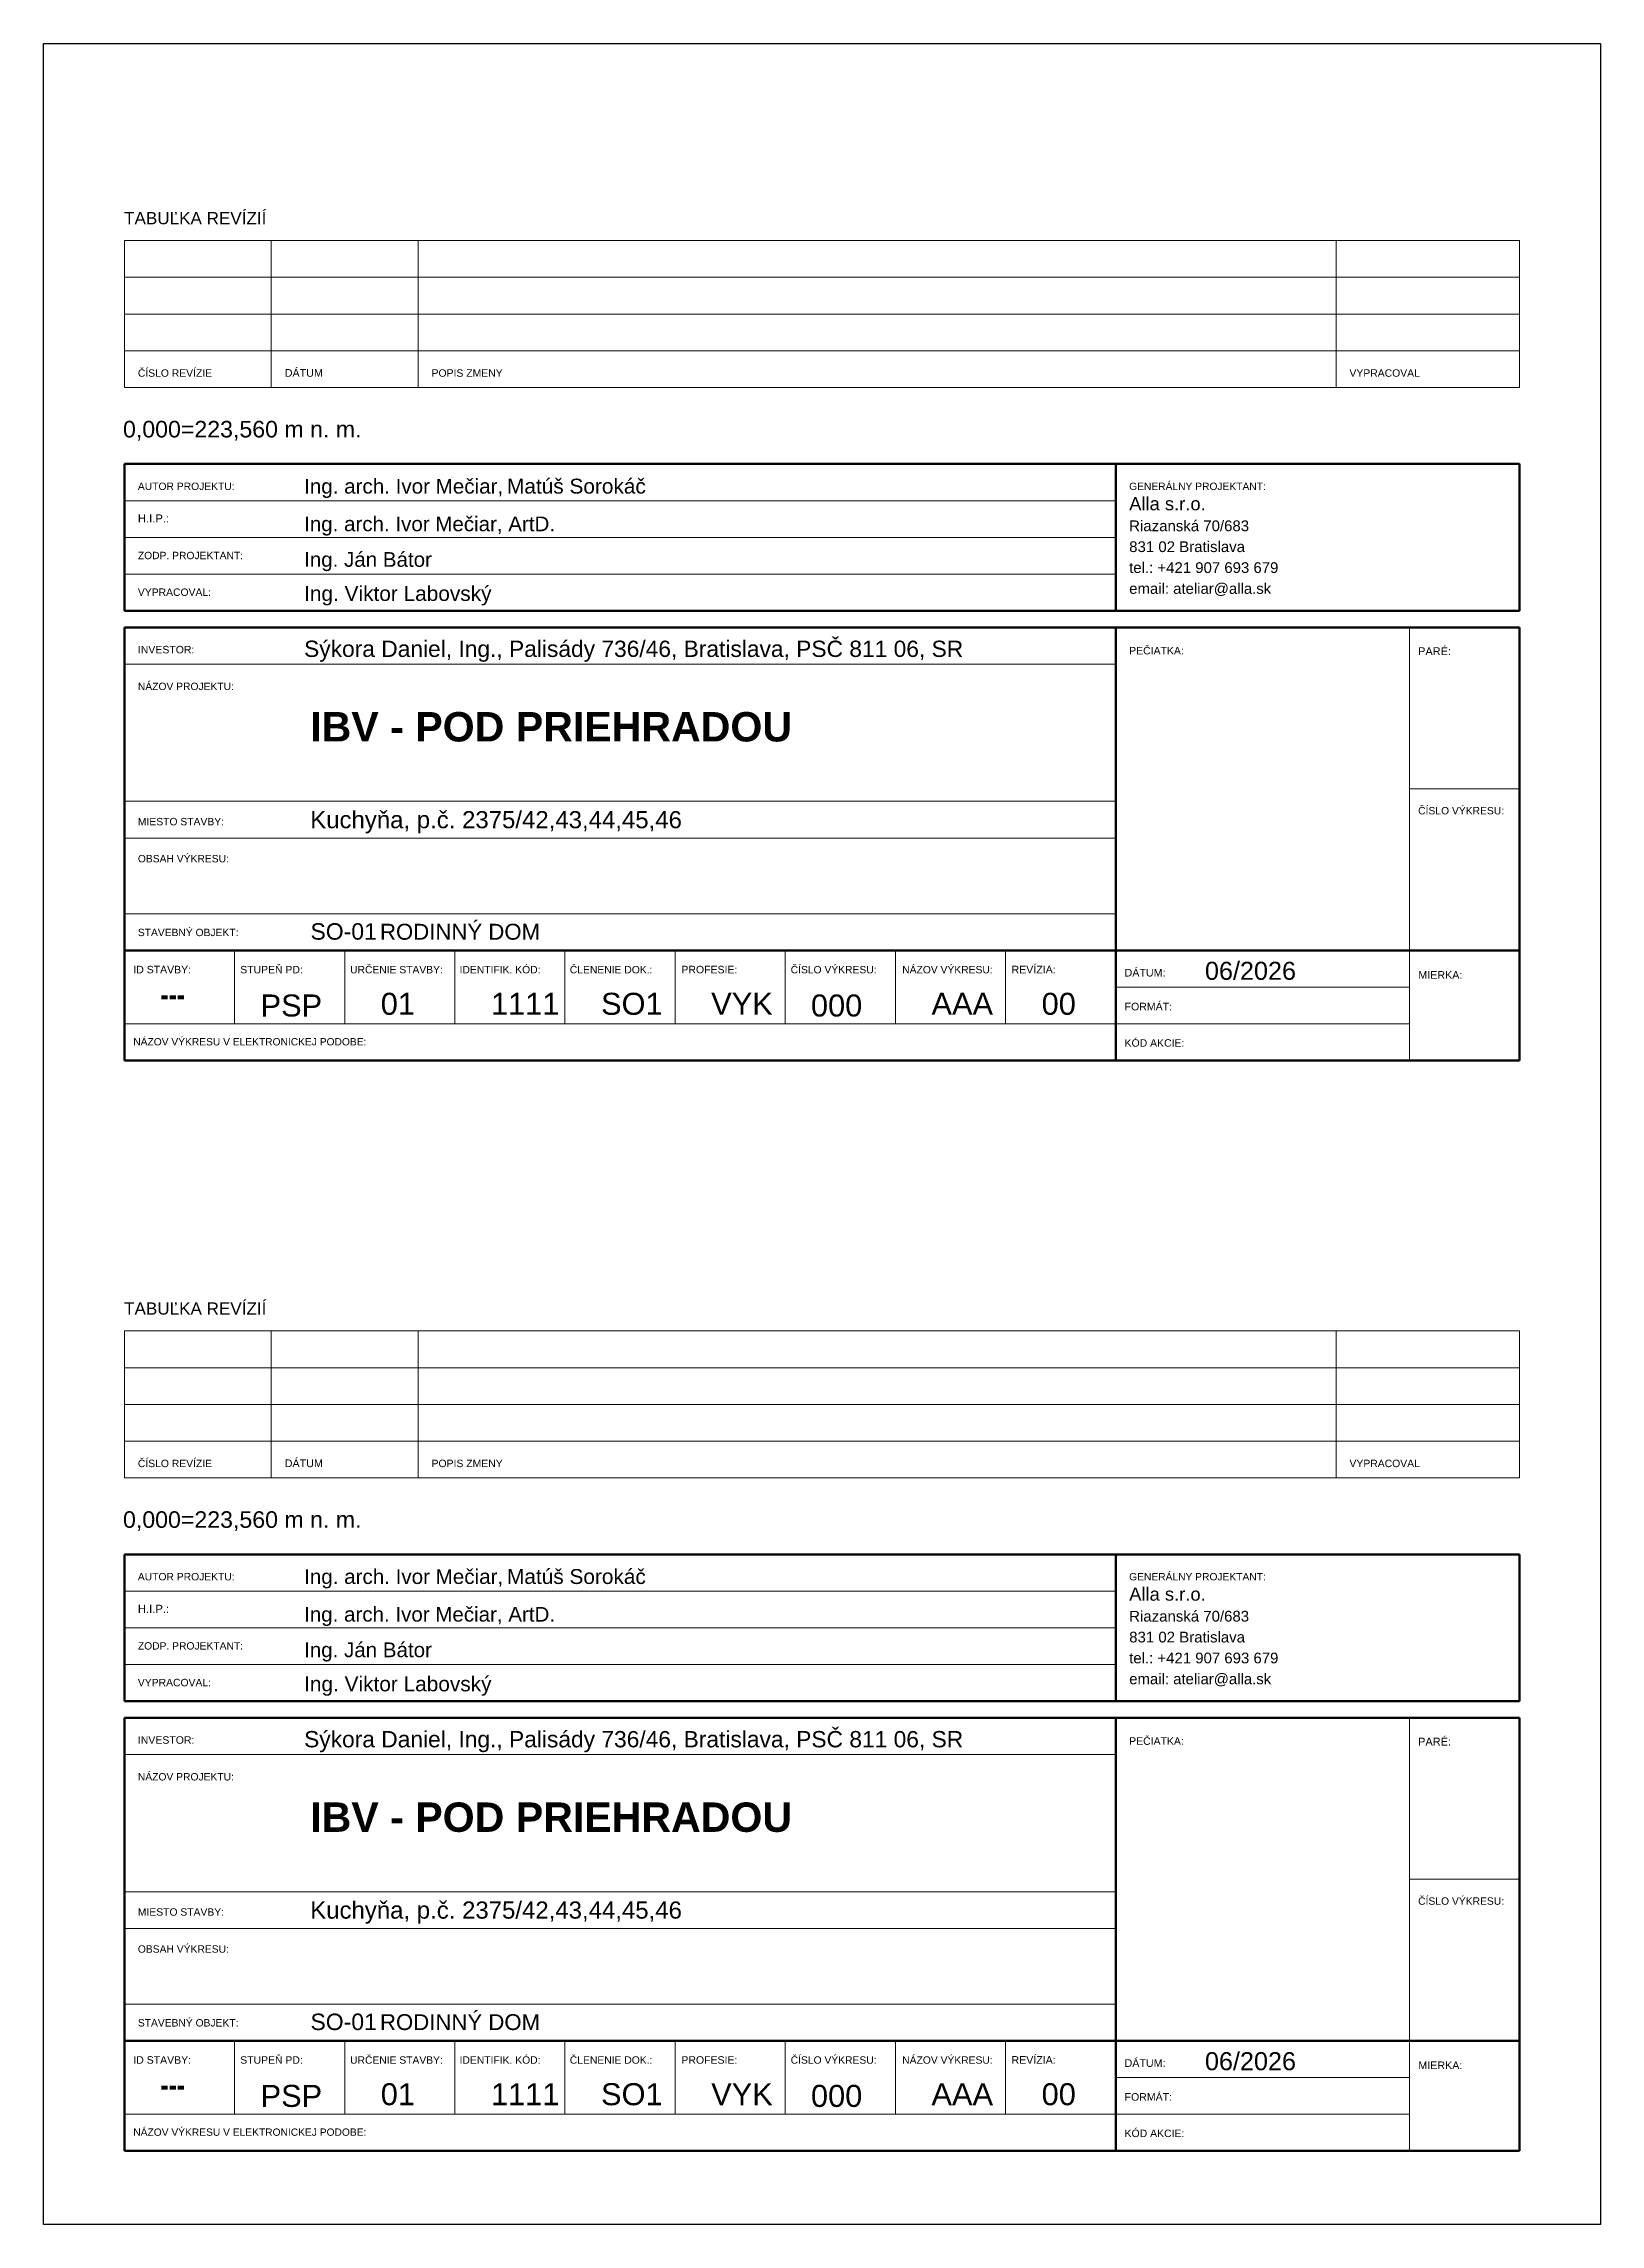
# Model space of a CAD drawing. Header units: millimetres. Extents: x 1046 to 79138, y -20101 to 54562.
# Drawn here: x 51108 to 61708, y 15618 to 30468 of the extents above; entities that cross this region are included whole.
import ezdxf

# ---------------------------------------------------------------- set-up
doc = ezdxf.new("R2010")
doc.units = ezdxf.units.MM
doc.layers.add('NETLAC', color=6, linetype='Continuous', plot=False)
doc.layers.add('Text Notes', color=7, linetype='Continuous', lineweight=9)
doc.styles.add('ARIAL', font='arial.ttf')
doc.styles.add('Arial$001H0', font='arial.ttf')
doc.styles.add('Arial$101H0', font='arialbd.ttf')
doc.styles.add('Arial_B', font='arialbd.ttf', dxfattribs={"width": 0.8, "height": 3})
doc.styles.add('Microsoft Sans Serif$001H0', font='micross.ttf')

msp = doc.modelspace()

# ---------------------------------------------------------------- linework, layer by layer
at = {"color": 7, "linetype": 'Continuous', "lineweight": 9, "true_color": 0x000007}
for p, q in [((51658.1, 29126.9), (51658.1, 28126.9)), ((51658.1, 29126.9), (61157.9, 29126.9)), ((52658.1, 29126.9), (52658.1, 28126.9)), ((53658.1, 29126.9), (53658.1, 28126.9)), ((59907.9, 29126.9), (59907.9, 28126.9)), ((61157.9, 28126.9), (61157.9, 29126.9)), ((51658.1, 28876.9), (61157.9, 28876.9)), ((51658.1, 28626.9), (61157.9, 28626.9)), ((51658.1, 28376.9), (61157.9, 28376.9)), ((51658.1, 28126.9), (61157.9, 28126.9)), ((58407.9, 26605.8), (58407.9, 27605.8)), ((58407.9, 27355.8), (51658.1, 27355.8)), ((58407.9, 27105.8), (51658.1, 27105.8)), ((58407.9, 26855.8), (51658.1, 26855.8)), ((60407.9, 23543.3), (60407.9, 26493.2)), ((58407.9, 26243.3), (51658.1, 26243.3)), ((58407.9, 25493.3), (58407.9, 24293.3)), ((58407.9, 25308.7), (51658.1, 25308.7)), ((60407.9, 25393.3), (61157.9, 25393.3)), ((58407.9, 25058.7), (51658.1, 25058.7)), ((58407.9, 24543.3), (51658.1, 24543.3)), ((52408.1, 24293.3), (52408.1, 23793.3)), ((53158.1, 24293.3), (53158.1, 23793.3)), ((53908.1, 24293.3), (53908.1, 23793.3)), ((54658, 24293.3), (54658, 23793.3)), ((55408, 24293.3), (55408, 23793.3)), ((56158, 24293.3), (56158, 23793.3)), ((56908, 24293.3), (56908, 23793.3)), ((57658, 24293.3), (57658, 23793.3)), ((58407.9, 24293.3), (58407.9, 23543.3)), ((61157.9, 24293.3), (58407.9, 24293.3)), ((60407.9, 24043.3), (58407.9, 24043.3)), ((60407.9, 23793.3), (51658.1, 23793.3)), ((51658.1, 21701.9), (51658.1, 20701.9)), ((51658.1, 21701.9), (61157.9, 21701.9)), ((52658.1, 21701.9), (52658.1, 20701.9)), ((53658.1, 21701.9), (53658.1, 20701.9)), ((59907.9, 21701.9), (59907.9, 20701.9)), ((61157.9, 20701.9), (61157.9, 21701.9)), ((51658.1, 21451.9), (61157.9, 21451.9)), ((51658.1, 21201.9), (61157.9, 21201.9)), ((51658.1, 20951.9), (61157.9, 20951.9)), ((51658.1, 20701.9), (61157.9, 20701.9)), ((58407.9, 19180.8), (58407.9, 20180.8)), ((58407.9, 19930.8), (51658.1, 19930.8)), ((58407.9, 19680.8), (51658.1, 19680.8)), ((58407.9, 19430.8), (51658.1, 19430.8)), ((60407.9, 16118.3), (60407.9, 19068.2)), ((58407.9, 18818.3), (51658.1, 18818.3)), ((58407.9, 18068.3), (58407.9, 16868.3)), ((58407.9, 17883.7), (51658.1, 17883.7)), ((60407.9, 17968.3), (61157.9, 17968.3)), ((58407.9, 17633.7), (51658.1, 17633.7)), ((58407.9, 17118.3), (51658.1, 17118.3)), ((52408.1, 16868.3), (52408.1, 16368.3)), ((53158.1, 16868.3), (53158.1, 16368.3)), ((53908.1, 16868.3), (53908.1, 16368.3)), ((54658, 16868.3), (54658, 16368.3)), ((55408, 16868.3), (55408, 16368.3)), ((56158, 16868.3), (56158, 16368.3)), ((56908, 16868.3), (56908, 16368.3)), ((57658, 16868.3), (57658, 16368.3)), ((58407.9, 16868.3), (58407.9, 16118.3)), ((61157.9, 16868.3), (58407.9, 16868.3)), ((60407.9, 16618.3), (58407.9, 16618.3)), ((60407.9, 16368.3), (51658.1, 16368.3))]:
    msp.add_line(p, q, dxfattribs=at)
at = {"color": 7, "linetype": 'Continuous', "lineweight": 70, "true_color": 0x000007}
for p, q in [((51658.1, 27605.8), (61157.9, 27605.8)), ((51658.1, 27605.8), (51658.1, 26605.8)), ((58407.9, 27605.8), (58407.9, 26605.8)), ((61157.9, 27605.8), (61157.9, 26605.8)), ((61157.9, 26605.8), (51658.1, 26605.8)), ((51658.1, 23543.3), (51658.1, 26493.2)), ((58407.9, 26493.2), (51658.1, 26493.2)), ((58407.9, 26493.2), (58407.9, 24293.3)), ((61157.9, 26493.2), (58407.9, 26493.2)), ((61157.9, 26493.2), (61157.9, 23543.3)), ((51658.1, 24293.3), (58407.9, 24293.3)), ((58407.9, 24293.3), (58407.9, 23543.3)), ((61157.9, 24293.3), (58407.9, 24293.3)), ((61157.9, 23543.3), (51658.1, 23543.3)), ((51658.1, 20180.8), (61157.9, 20180.8)), ((51658.1, 20180.8), (51658.1, 19180.8)), ((58407.9, 20180.8), (58407.9, 19180.8)), ((61157.9, 20180.8), (61157.9, 19180.8)), ((61157.9, 19180.8), (51658.1, 19180.8)), ((51658.1, 16118.3), (51658.1, 19068.2)), ((58407.9, 19068.2), (51658.1, 19068.2)), ((58407.9, 19068.2), (58407.9, 16868.3)), ((61157.9, 19068.2), (58407.9, 19068.2)), ((61157.9, 19068.2), (61157.9, 16118.3)), ((51658.1, 16868.3), (58407.9, 16868.3)), ((58407.9, 16868.3), (58407.9, 16118.3)), ((61157.9, 16868.3), (58407.9, 16868.3)), ((61157.9, 16118.3), (51658.1, 16118.3))]:
    msp.add_line(p, q, dxfattribs=at)
msp.add_line((51108, 15618.3), (51108, 16168.3))
at = {"layer": 'NETLAC'}
msp.add_lwpolyline([(61708, 15618.3), (51108, 15618.3), (51108, 30468.3), (61708, 30468.3)], close=True, dxfattribs=at)

# ---------------------------------------------------------------- texts
at = {"color": 7, "true_color": 0x000007}
for s, height, style, p in [('TABUĽKA REVÍZIÍ', 83.197, 'Arial$001H0', (51656, 29238.2)), ('ČÍSLO REVÍZIE', 50.471, 'Arial$001H0', (51749.7, 28199.8)), ('DÁTUM', 52.36, 'Arial$001H0', (52749.7, 28199.8)), ('POPIS ZMENY', 50.708, 'Arial$001H0', (53749.6, 28199.8)), ('VYPRACOVAL', 50.61, 'Arial$001H0', (59999.6, 28199.8)), ('0,000=223,560 m n. m.', 112.735, 'Arial$001H0', (51648.5, 27786.5)), ('AUTOR PROJEKTU:', 50.247, 'Arial$001H0', (51749.7, 27428.7)), ('Ing. arch. Ivor Mečiar, ', 100.358, 'Arial$001H0', (52881.6, 27404.2)), ('Matúš Sorokáč', 101.461, 'Arial$001H0', (54263.2, 27404.2)), ('GENERÁLNY PROJEKTANT:', 49.938, 'Arial$001H0', (58499.6, 27428.7)), ('Alla s.r.o.', 89.515, 'Microsoft Sans Serif$001H0', (58499.6, 27290.5)), ('H.I.P.:', 54.91, 'Arial$001H0', (51749.7, 27207.6)), ('Ing. arch. Ivor Mečiar, ArtD.', 100.071, 'Arial$001H0', (52881.6, 27147.9)), ('Riazanská 70/683', 73.014, 'Arial$001H0', (58499.6, 27148.2)), ('831 02 Bratislava', 73.068, 'Arial$001H0', (58499.6, 27006)), ('ZODP. PROJEKTANT:', 50.163, 'Arial$001H0', (51749.7, 26957.6)), ('Ing. Ján Bátor', 100.071, 'Arial$001H0', (52881.6, 26905.7)), ('tel.: +421 907 693 679', 72.862, 'Arial$001H0', (58499.6, 26863.8)), ('VYPRACOVAL:', 50.548, 'Arial$001H0', (51749.7, 26707.6)), ('Ing. Viktor Labovský', 101.461, 'Arial$001H0', (52881.6, 26673.3)), ('email: ateliar@alla.sk', 72.73, 'Arial$001H0', (58499.6, 26721.6)), ('INVESTOR:', 51.15, 'Arial$001H0', (51749.7, 26316.1)), ('Sýkora Daniel, Ing., Palisády 736/46, Bratislava, PSČ 811 06, SR', 110.942, 'Arial$001H0', (52881.6, 26291.8)), ('PEČIATKA:', 50.99, 'Arial$001H0', (58499.6, 26309)), ('PARÉ:', 53.39, 'Arial$001H0', (60467, 26304.1)), ('NÁZOV PROJEKTU:', 50.175, 'Arial$001H0', (51749.7, 26066.3)), ('IBV - POD PRIEHRADOU', 200.348, 'Arial$101H0', (52923.4, 25716.2)), ('Kuchyňa, p.č. 2375/42,43,44,45,46', 116.805, 'Arial$001H0', (52923.2, 25125.3)), ('ČÍSLO VÝKRESU:', 50.282, 'Arial$001H0', (60467, 25219.8)), ('MIESTO STAVBY:', 50.389, 'Arial$001H0', (51749.7, 25145.4)), ('OBSAH VÝKRESU:', 50.223, 'Arial$001H0', (51749.7, 24893.3)), ('RODINNÝ DOM', 108.022, 'Arial$001H0', (53398.4, 24366.6)), ('STAVEBNÝ OBJEKT:', 50.131, 'Arial$001H0', (51749.7, 24390.8)), (' SO-01 ', 111.95, 'Arial$001H0', (52881.6, 24366.6)), ('06/2026', 122.78, 'Arial$001H0', (59015.5, 24093.2)), ('ID STAVBY:', 51.19, 'Arial$001H0', (51718.5, 24137.3)), ('STUPEŇ PD:', 50.78, 'Arial$001H0', (52447.1, 24137.3)), ('URČENIE STAVBY:', 50.196, 'Arial$001H0', (53195, 24137.3)), ('IDENTIFIK. KÓD:', 50.346, 'Arial$001H0', (53940.3, 24137.3)), ('ČLENENIE DOK.:', 50.324, 'Arial$001H0', (54690.8, 24137.3)), ('PROFESIE:', 51.18, 'Arial$001H0', (55450.5, 24137.3)), ('ČÍSLO VÝKRESU:', 50.282, 'Arial$001H0', (56194.5, 24137.3)), ('NÁZOV VÝKRESU:', 50.229, 'Arial$001H0', (56954.2, 24137.3)), ('REVÍZIA:', 51.73, 'Arial$001H0', (57698.3, 24137.3)), ('DÁTUM:', 52.02, 'Arial$001H0', (58468.4, 24115.8)), ('MIERKA:', 52.21, 'Arial$001H0', (60468.3, 24100.3)), ('FORMÁT:', 51.43, 'Arial$001H0', (58468.4, 23885.5)), ('NÁZOV VÝKRESU V ELEKTRONICKEJ PODOBE:', 49.874, 'Arial$001H0', (51718.5, 23646.6)), ('KÓD AKCIE:', 50.88, 'Arial$001H0', (58468.4, 23637.8)), ('TABUĽKA REVÍZIÍ', 83.197, 'Arial$001H0', (51656, 21813.2)), ('ČÍSLO REVÍZIE', 50.471, 'Arial$001H0', (51749.7, 20774.8)), ('DÁTUM', 52.36, 'Arial$001H0', (52749.7, 20774.8)), ('POPIS ZMENY', 50.708, 'Arial$001H0', (53749.6, 20774.8)), ('VYPRACOVAL', 50.61, 'Arial$001H0', (59999.6, 20774.8)), ('0,000=223,560 m n. m.', 112.735, 'Arial$001H0', (51648.5, 20361.5)), ('AUTOR PROJEKTU:', 50.247, 'Arial$001H0', (51749.7, 20003.7)), ('Ing. arch. Ivor Mečiar, ', 100.358, 'Arial$001H0', (52881.6, 19979.2)), ('Matúš Sorokáč', 101.461, 'Arial$001H0', (54263.2, 19979.2)), ('GENERÁLNY PROJEKTANT:', 49.938, 'Arial$001H0', (58499.6, 20003.7)), ('Alla s.r.o.', 89.515, 'Microsoft Sans Serif$001H0', (58499.6, 19865.5)), ('H.I.P.:', 54.91, 'Arial$001H0', (51749.7, 19782.6)), ('Ing. arch. Ivor Mečiar, ArtD.', 100.071, 'Arial$001H0', (52881.6, 19722.9)), ('Riazanská 70/683', 73.014, 'Arial$001H0', (58499.6, 19723.2)), ('831 02 Bratislava', 73.068, 'Arial$001H0', (58499.6, 19581)), ('ZODP. PROJEKTANT:', 50.163, 'Arial$001H0', (51749.7, 19532.6)), ('Ing. Ján Bátor', 100.071, 'Arial$001H0', (52881.6, 19480.7)), ('tel.: +421 907 693 679', 72.862, 'Arial$001H0', (58499.6, 19438.8)), ('VYPRACOVAL:', 50.548, 'Arial$001H0', (51749.7, 19282.6)), ('Ing. Viktor Labovský', 101.461, 'Arial$001H0', (52881.6, 19248.3)), ('email: ateliar@alla.sk', 72.73, 'Arial$001H0', (58499.6, 19296.6)), ('INVESTOR:', 51.15, 'Arial$001H0', (51749.7, 18891.1)), ('Sýkora Daniel, Ing., Palisády 736/46, Bratislava, PSČ 811 06, SR', 110.942, 'Arial$001H0', (52881.6, 18866.8)), ('PEČIATKA:', 50.99, 'Arial$001H0', (58499.6, 18884)), ('PARÉ:', 53.39, 'Arial$001H0', (60467, 18879.1)), ('NÁZOV PROJEKTU:', 50.175, 'Arial$001H0', (51749.7, 18641.3)), ('IBV - POD PRIEHRADOU', 200.348, 'Arial$101H0', (52923.4, 18291.2)), ('Kuchyňa, p.č. 2375/42,43,44,45,46', 116.805, 'Arial$001H0', (52923.2, 17700.3)), ('ČÍSLO VÝKRESU:', 50.282, 'Arial$001H0', (60467, 17794.8)), ('MIESTO STAVBY:', 50.389, 'Arial$001H0', (51749.7, 17720.4)), ('OBSAH VÝKRESU:', 50.223, 'Arial$001H0', (51749.7, 17468.3)), ('RODINNÝ DOM', 108.022, 'Arial$001H0', (53398.4, 16941.6)), ('STAVEBNÝ OBJEKT:', 50.131, 'Arial$001H0', (51749.7, 16965.8)), (' SO-01 ', 111.95, 'Arial$001H0', (52881.6, 16941.6)), ('06/2026', 122.78, 'Arial$001H0', (59015.5, 16668.2)), ('ID STAVBY:', 51.19, 'Arial$001H0', (51718.5, 16712.3)), ('STUPEŇ PD:', 50.78, 'Arial$001H0', (52447.1, 16712.3)), ('URČENIE STAVBY:', 50.196, 'Arial$001H0', (53195, 16712.3)), ('IDENTIFIK. KÓD:', 50.346, 'Arial$001H0', (53940.3, 16712.3)), ('ČLENENIE DOK.:', 50.324, 'Arial$001H0', (54690.8, 16712.3)), ('PROFESIE:', 51.18, 'Arial$001H0', (55450.5, 16712.3)), ('ČÍSLO VÝKRESU:', 50.282, 'Arial$001H0', (56194.5, 16712.3)), ('NÁZOV VÝKRESU:', 50.229, 'Arial$001H0', (56954.2, 16712.3)), ('REVÍZIA:', 51.73, 'Arial$001H0', (57698.3, 16712.3)), ('DÁTUM:', 52.02, 'Arial$001H0', (58468.4, 16690.8)), ('MIERKA:', 52.21, 'Arial$001H0', (60468.3, 16675.3)), ('FORMÁT:', 51.43, 'Arial$001H0', (58468.4, 16460.5)), ('NÁZOV VÝKRESU V ELEKTRONICKEJ PODOBE:', 49.874, 'Arial$001H0', (51718.5, 16221.6)), ('KÓD AKCIE:', 50.88, 'Arial$001H0', (58468.4, 16212.8))]:
    msp.add_text(s, height=height, dxfattribs=dict(at, style=style)).set_placement(p)
at = {"layer": 'Text Notes', "char_height": 150, "attachment_point": 1}
for s, insert, width, style in [('---', (51903.5, 24067.3), 202.025, 'Arial_B'), ('PSP', (52585.3, 23993.3), 378.397, 'ARIAL'), ('01', (53403.5, 24004.8), 230.886, 'ARIAL'), ('1111', (54153.5, 24004.8), 461.772, 'ARIAL'), ('SO1', (54903.5, 24004.8), 413.671, 'ARIAL'), ('VYK', (55653.5, 24004.8), 320.885, 'ARIAL'), ('000', (56332.8, 23993.3), 378.397, 'ARIAL'), ('AAA', (57153.5, 24004.8), 378.397, 'ARIAL'), ('00', (57903.5, 24004.8), 230.886, 'ARIAL'), ('---', (51903.5, 16642.3), 202.025, 'Arial_B'), ('PSP', (52585.3, 16568.3), 378.397, 'ARIAL'), ('01', (53403.5, 16579.8), 230.886, 'ARIAL'), ('1111', (54153.5, 16579.8), 461.772, 'ARIAL'), ('SO1', (54903.5, 16579.8), 413.671, 'ARIAL'), ('VYK', (55653.5, 16579.8), 320.885, 'ARIAL'), ('000', (56332.8, 16568.3), 378.397, 'ARIAL'), ('AAA', (57153.5, 16579.8), 378.397, 'ARIAL'), ('00', (57903.5, 16579.8), 230.886, 'ARIAL')]:
    msp.add_mtext(s, dxfattribs=dict(at, insert=insert, width=width, style=style))

doc.saveas('drawing.dxf')
